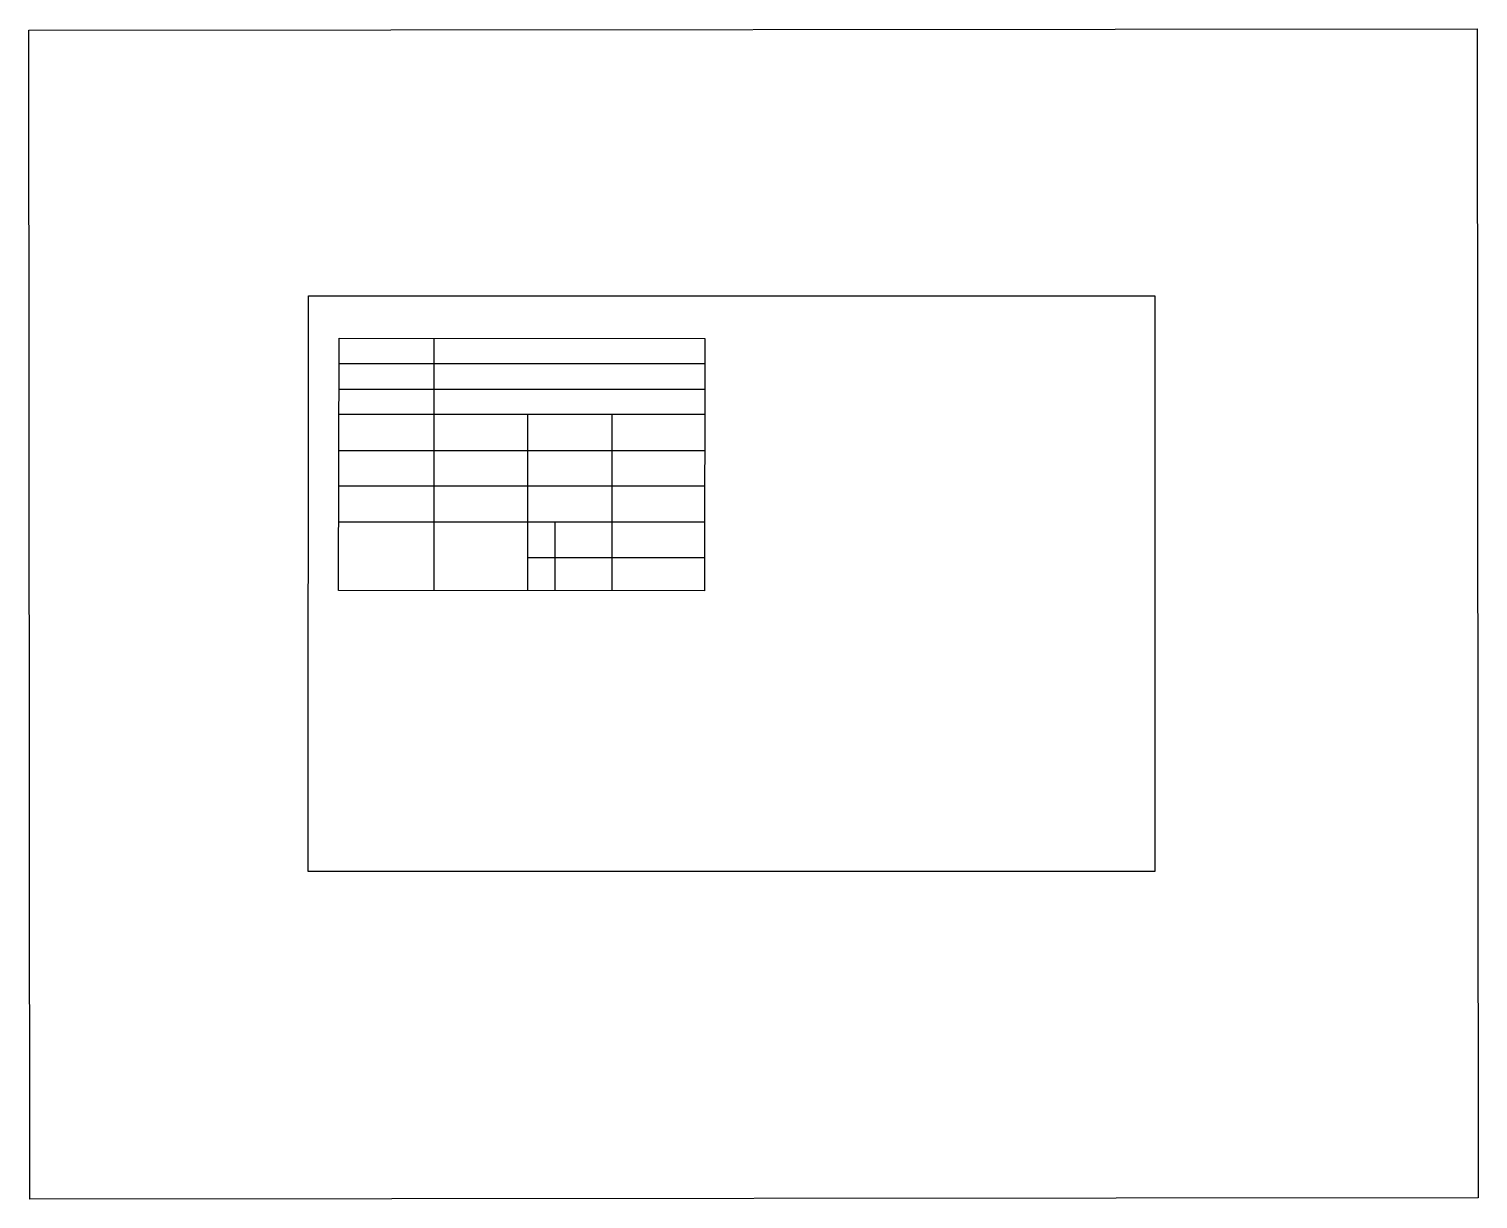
# Model space of a CAD drawing. Extents: x 143 to 657, y 41 to 455.
import ezdxf

# ---------------------------------------------------------------- set-up
doc = ezdxf.new("R2010")
doc.units = 0
doc.layers.get('0').update_dxf_attribs({"linetype": 'CONTINUOUS'})
picture_1 = doc.add_image_def('image1.jpg', size_in_pixel=(12149, 9806))

msp = doc.modelspace()

# ---------------------------------------------------------------- linework, layer by layer
at = {"color": 5, "linetype": 'Continuous', "flags": 128}
for points in [[(242.32, 360.68), (542.38, 360.68), (542.38, 156.59), (242.15, 156.59)], [(253.12, 345.74), (382.8, 345.59), (382.68, 256.18), (252.9, 256.28)]]:
    msp.add_lwpolyline(points, close=True, dxfattribs=at)
for points in [[(286.85, 256.26), (286.85, 345.7)], [(253.09, 336.73), (382.79, 336.73)], [(253.07, 327.67), (382.78, 327.67)], [(253.05, 318.81), (382.77, 318.81)], [(319.88, 318.84), (319.88, 256.23)], [(349.85, 318.74), (349.85, 256.21)], [(253.02, 305.94), (382.75, 305.94)], [(252.99, 293.39), (382.73, 293.39)], [(252.96, 280.62), (382.71, 280.62)], [(329.59, 280.6), (329.59, 256.24)], [(319.88, 268), (382.69, 268)]]:
    msp.add_lwpolyline(points, dxfattribs=at)

# ---------------------------------------------------------------- pictures from other files: only their frames are drawn
at = {"linetype": 'Continuous'}
image = msp.add_image(picture_1, insert=(143.51, 40.55), size_in_units=(513.38, 414.37), rotation=0.043, dxfattribs=at)
image.dxf.flags = 7

doc.saveas('drawing.dxf')
